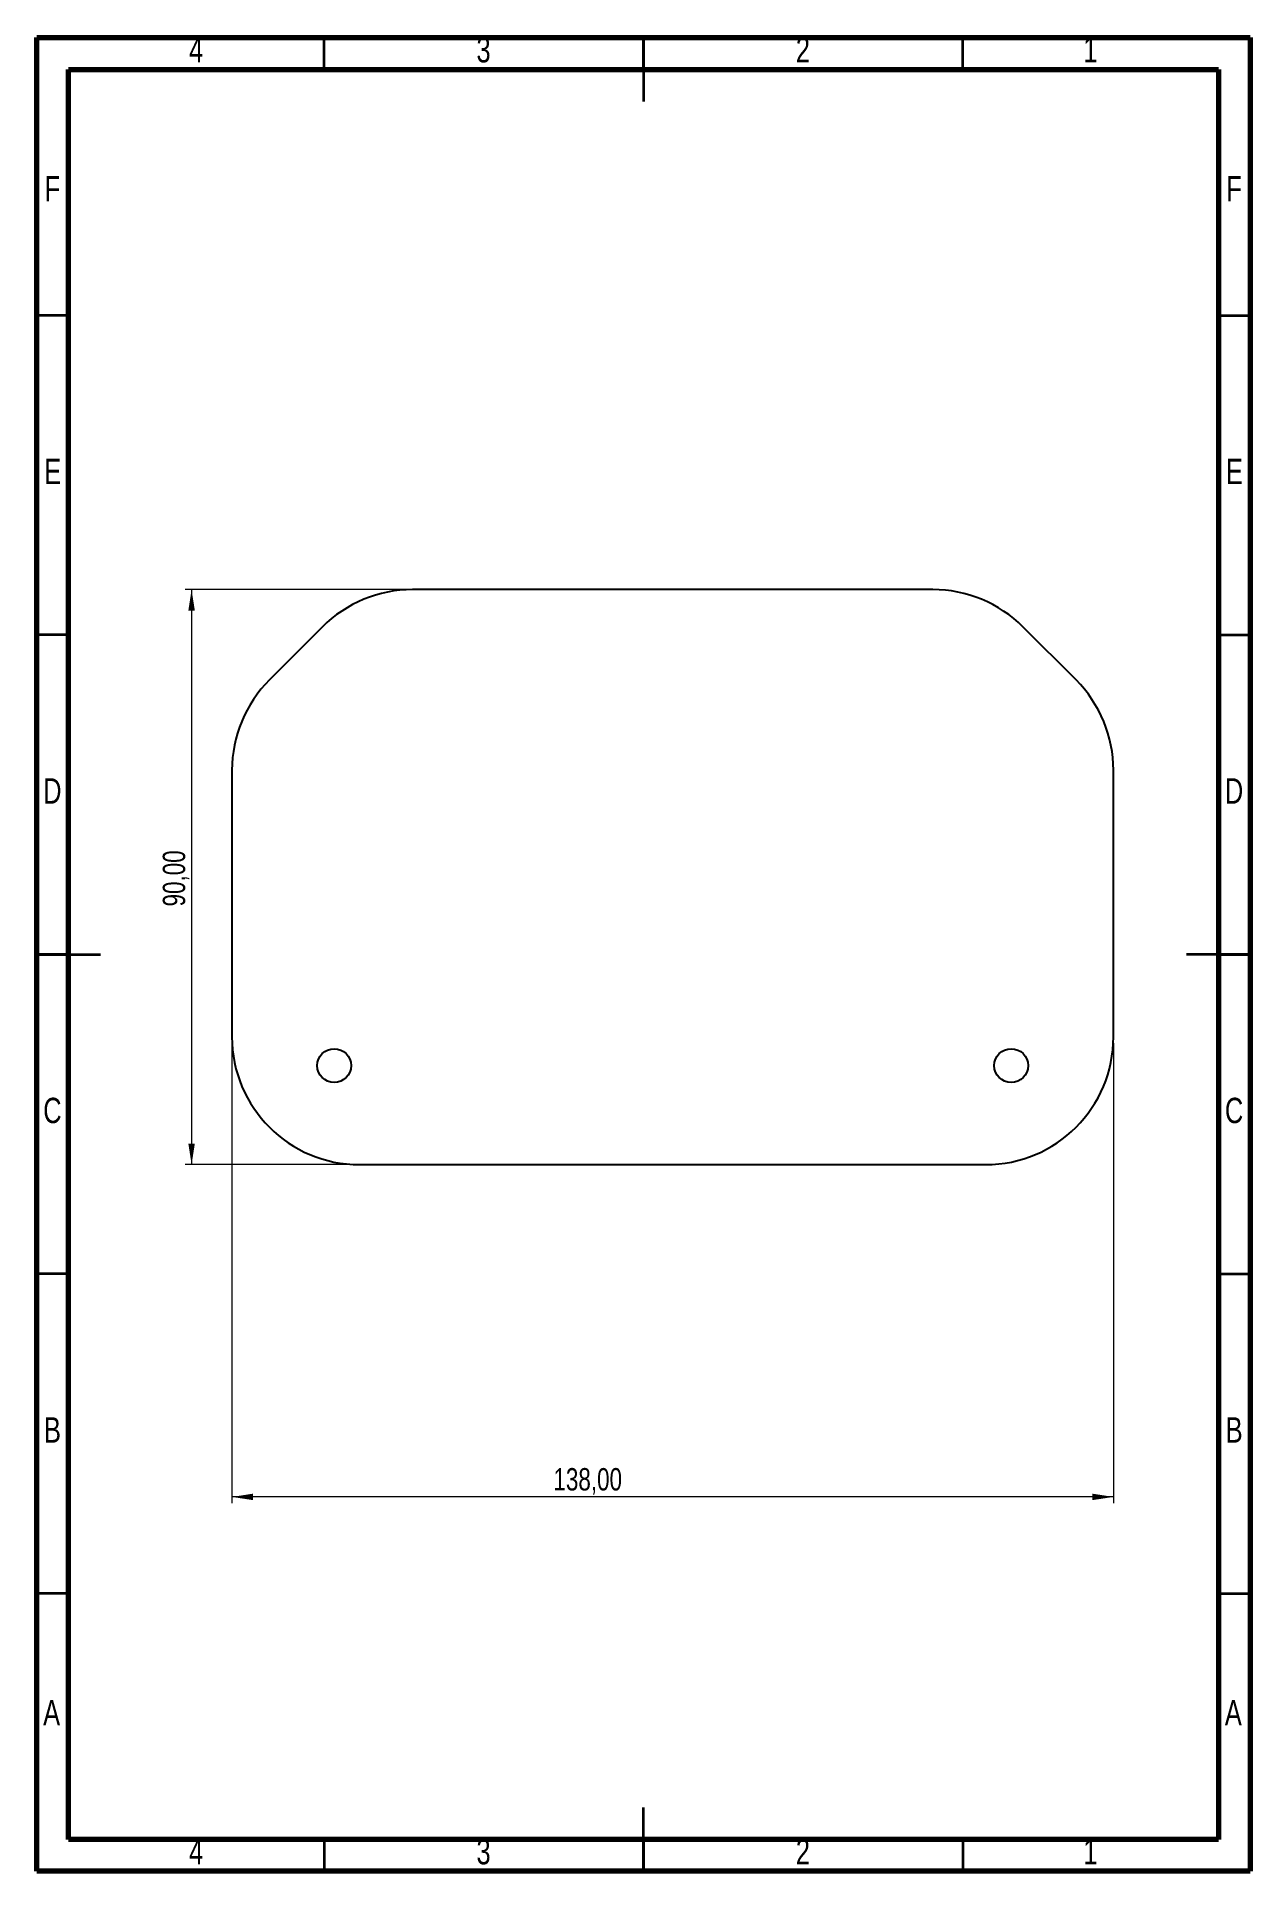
# Model space of a CAD drawing. Header units: millimetres. Extents: x 15 to 205, y 5 to 292.
import ezdxf

# ---------------------------------------------------------------- set-up
doc = ezdxf.new("R2010")
doc.units = ezdxf.units.MM
doc.styles.add('SLDTEXTSTYLE0', font='TXT', dxfattribs={"width": 0.75})
doc.dimstyles.new('SLDDIMSTYLE0', dxfattribs={"dimtxt": 3.5, "dimasz": 3.302, "dimexe": 0, "dimexo": 0.0625, "dimgap": 0.875, "dimtad": 1, "dimrnd": 1e-09, "dimzin": 12, "dimdsep": 46, "dimtxsty": 'SLDTEXTSTYLE0', "dimsah": 1, "dimcen": 0.09, "dimadec": 0, "dimazin": 3, "dimtfac": 1, "dimtofl": 0, "dimtmove": 0, "dimatfit": 3, "dimfxl": 0, "dimfrac": 2, "dimtolj": 1, "dimtzin": 12, "dimarcsym": 0})

# ---------------------------------------------------------------- blocks, each defined once
blk = doc.blocks.new('_D')
at = {"color": 7, "linetype": 'Continuous', "lineweight": 0}
for p, q in [((72.85, 205.59), (38.25, 205.59)), ((39.25, 205.59), (39.25, 115.59)), ((64.57, 115.59), (38.25, 115.59))]:
    blk.add_line(p, q, dxfattribs=at)
at = {"color": 7, "linetype": 'Continuous', "lineweight": 18}
for points in [[(39.25, 205.59), (38.74, 202.29), (39.76, 202.29)], [(39.25, 115.59), (39.76, 118.9), (38.74, 118.9)]]:
    blk.add_solid(points, dxfattribs=at)
at = {"color": 7, "linetype": 'Continuous', "lineweight": 18, "insert": (34.74, 156), "char_height": 3.5, "attachment_point": 1, "rotation": 90, "style": 'SLDTEXTSTYLE0'}
blk.add_mtext('90,00', dxfattribs=at)
blk = doc.blocks.new('_D_1')
at = {"color": 7, "linetype": 'Continuous', "lineweight": 0}
for p, q in [((45.57, 134.59), (45.57, 62.59)), ((183.57, 134.59), (183.57, 62.59)), ((183.57, 63.59), (45.57, 63.59))]:
    blk.add_line(p, q, dxfattribs=at)
at = {"color": 7, "linetype": 'Continuous', "lineweight": 18}
for points in [[(45.57, 63.59), (48.87, 63.09), (48.87, 64.1)], [(183.57, 63.59), (180.27, 64.1), (180.27, 63.09)]]:
    blk.add_solid(points, dxfattribs=at)
at = {"color": 7, "linetype": 'Continuous', "lineweight": 18, "insert": (95.9, 68.1), "char_height": 3.5, "attachment_point": 1, "style": 'SLDTEXTSTYLE0'}
blk.add_mtext('138,00', dxfattribs=at)

msp = doc.modelspace()

# ---------------------------------------------------------------- linework, layer by layer
at = {"color": 7, "linetype": 'Continuous', "lineweight": 70}
for p, q in [((15, 5), (15, 292)), ((15, 292), (205, 292)), ((205, 292), (205, 5)), ((20, 10), (20, 287)), ((20, 287), (200, 287)), ((200, 287), (200, 10)), ((200, 10), (20, 10)), ((205, 5), (15, 5))]:
    msp.add_line(p, q, dxfattribs=at)
at = {"color": 7, "linetype": 'Continuous', "lineweight": 35}
for p, q in [((60, 287), (60, 292)), ((110, 292.001), (110, 281.999)), ((110, 287), (110, 292)), ((160, 287), (160, 292)), ((20, 248.5), (15, 248.5)), ((200, 248.5), (205, 248.5)), ((20, 198.5), (15, 198.5)), ((200, 198.5), (205, 198.5)), ((14.999, 148.5), (25.001, 148.5)), ((20, 148.5), (15, 148.5)), ((205.001, 148.5), (194.999, 148.5)), ((200, 148.5), (205, 148.5)), ((20, 98.5), (15, 98.5)), ((200, 98.5), (205, 98.5)), ((20, 48.5), (15, 48.5)), ((200, 48.5), (205, 48.5)), ((110, 4.999), (110, 15.001)), ((60, 10), (60, 5)), ((110, 10), (110, 5)), ((160, 10), (160, 5))]:
    msp.add_line(p, q, dxfattribs=at)
at = {"color": 7, "linetype": 'Continuous', "lineweight": 25}
for p, q in [((155.286, 205.593), (73.855, 205.593)), ((59.713, 199.735), (51.429, 191.451)), ((177.713, 191.451), (169.429, 199.735)), ((45.571, 177.309), (45.571, 135.593)), ((183.571, 135.593), (183.571, 177.309)), ((65.571, 115.593), (163.571, 115.593))]:
    msp.add_line(p, q, dxfattribs=at)
for centre in [(61.571, 131.093), (167.571, 131.093)]:
    msp.add_circle(centre, 2.65, dxfattribs=at)
for centre, start, end in [((73.855, 185.593), 90, 135), ((155.286, 185.593), 45, 90), ((65.571, 177.309), 135, 180), ((163.571, 177.309), 0, 45), ((65.571, 135.593), 180, 270), ((163.571, 135.593), 270, 0)]:
    msp.add_arc(centre, 20, start, end, dxfattribs=at)

# ---------------------------------------------------------------- texts
at = {"color": 7, "linetype": 'Continuous', "lineweight": 0, "char_height": 3.969, "attachment_point": 2, "style": 'SLDTEXTSTYLE0'}
for s, insert in [('4', (39.96, 292.06)), ('3', (84.96, 292.06)), ('2', (134.96, 292.06)), ('1', (179.96, 292.06)), ('F', (17.458, 270.31)), ('F', (202.458, 270.31)), ('E', (17.508, 226.06)), ('E', (202.508, 226.06)), ('D', (17.453, 176.06)), ('D', (202.453, 176.06)), ('C', (17.459, 126.06)), ('C', (202.459, 126.06)), ('B', (17.471, 76.06)), ('B', (202.471, 76.06)), ('A', (17.34, 31.81)), ('A', (202.34, 31.81)), ('4', (39.96, 10.06)), ('3', (84.96, 10.06)), ('2', (134.96, 10.06)), ('1', (179.96, 10.06))]:
    msp.add_mtext(s, dxfattribs=dict(at, insert=insert))

# ---------------------------------------------------------------- dimensions: what is measured, and where the dimension line sits
at = {"color": 7, "linetype": 'Continuous', "lineweight": 18}
dim = msp.add_linear_dim(base=(39.249, 115.593), p1=(73.855, 205.593), p2=(65.571, 115.593), angle=90, dimstyle='SLDDIMSTYLE0', dxfattribs=at)
dim.commit()
dim.dimension.update_dxf_attribs({"geometry": '_D', "text_midpoint": (39.249, 161.817), "dimtype": 160})
dim = msp.add_linear_dim(base=(45.571, 63.593), p1=(183.571, 135.593), p2=(45.571, 135.593), dimstyle='SLDDIMSTYLE0', dxfattribs=at)
dim.commit()
dim.dimension.update_dxf_attribs({"geometry": '_D_1', "text_midpoint": (103.008, 63.593), "dimtype": 160})

doc.saveas('drawing.dxf')
